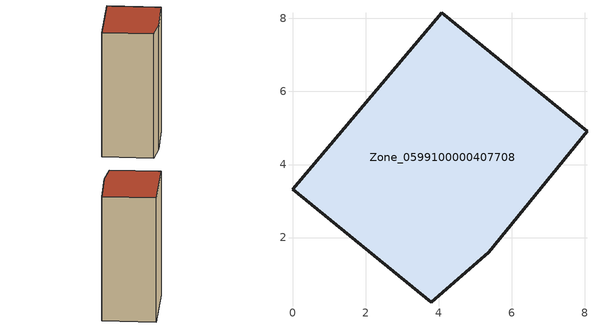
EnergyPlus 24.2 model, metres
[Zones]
Zone_0599100000407708
 floor ground (C_G): 3.79,0.23 0,3.32 4.09,8.16 8.06,4.91 5.37,1.6 z0
 wall outside (C_F): 8.06,4.91 4.09,8.16 0,3.32 3.79,0.23 5.37,1.6 8.06,4.91 z0:12.79
 roof outside (C_R): 4.09,8.16 0,3.32 3.79,0.23 5.37,1.6 8.06,4.91 z12.79
[BUILDING]
Pand.0599100000407708: North Axis=0; Terrain=City; Loads Convergence Tolerance Value=0.04; Temperature Convergence Tolerance Value=0.4; Solar Distribution=FullExterior; Maximum Number of Warmup Days=25; Minimum Number of Warmup Days=1
[Site:Location]
Rotterdam.The.Hague.AP_ZH_NLD Design_Conditions: Latitude=51.96; Longitude=4.45; Time Zone=1; Elevation=-4.5
[SITE:GROUNDTEMPERATURE:BUILDINGSURFACE]
18, 18, 18, 18, 18, 18, 18, 18, 18, 18, 18, 18
[MATERIAL] Thermal Absorptance=0.9; Solar Absorptance=0.7; Visible Absorptance=0.7
Name | Roughness | Thickness | Conductivity | Density | Specific Heat
G.TC.1992-2005 | MediumSmooth | 0.15 | 0.06 | 540 | 1210
F.TC.1992-2005 | Rough | 0.3 | 0.12 | 1920 | 840
R.TC.1992-2005 | MediumRough | 0.2 | 0.08 | 1500 | 1000
[CONSTRUCTION]
C_G: G.TC.1992-2005
C_F: F.TC.1992-2005
C_R: R.TC.1992-2005
[ZONE]
Zone_0599100000407708: Type=1; Multiplier=1; Ceiling Height=Autocalculate; Volume=Autocalculate; Floor Area=autocalculate; Part of Total Floor Area=Yes
[ZONEINFILTRATION:DESIGNFLOWRATE]
Infil_Zone_0599100000407708: Zone or ZoneList or Space or SpaceList=Zone_0599100000407708; Schedule=AlwaysOn; Design Flow Rate Calculation Method=Flow/Area; Flow Rate per Floor Area=0.0015; Constant Term Coefficient=1; Temperature Term Coefficient=0; Velocity Term Coefficient=0; Velocity Squared Term Coefficient=0
[HVACTEMPLATE:ZONE:IDEALLOADSAIRSYSTEM]
Zone_0599100000407708: Maximum Heating Supply Air Temperature=50; Minimum Cooling Supply Air Temperature=13; Maximum Heating Supply Air Humidity Ratio=0.0156; Minimum Cooling Supply Air Humidity Ratio=0.0077; Heating Limit=NoLimit; Cooling Limit=NoLimit; Dehumidification Control Type=ConstantSensibleHeatRatio; Cooling Sensible Heat Ratio=0.7; Dehumidification Setpoint=60; Humidification Control Type=None; Humidification Setpoint=30; Outdoor Air Method=None; Outdoor Air Flow Rate per Person=0.00944; Outdoor Air Flow Rate per Zone Floor Area=0; Outdoor Air Flow Rate per Zone=0; Demand Controlled Ventilation Type=None; Outdoor Air Economizer Type=NoEconomizer; Heat Recovery Type=None; Sensible Heat Recovery Effectiveness=0.7; Latent Heat Recovery Effectiveness=0.65
[ZONECONTROL:THERMOSTAT]
ThermostatControl_Zone_0599100000407708: Zone or ZoneList=Zone_0599100000407708; Control Type Schedule=DualSetpointControlType; Control 1=Thermostat_Zone_0599100000407708; Temperature Difference Between Cutout And Setpoint=0
[THERMOSTATSETPOINT:DUALSETPOINT]
Thermostat_Zone_0599100000407708: Heating Setpoint Temperature Schedule=HeatingSetpoint_Zone_0599100000407708; Cooling Setpoint Temperature Schedule=CoolingSetpoint_Zone_0599100000407708
[SCHEDULE:COMPACT]
HeatingSetpoint_Zone_0599100000407708: Through: 12/31, For: AllDays, Until: 24:00, 21
CoolingSetpoint_Zone_0599100000407708: Through: 12/31, For: AllDays, Until: 24:00, 24
DualSetpointControlType: Through: 12/31, For: AllDays, Until: 24:00, 4
AlwaysOn: Through: 12/31, For: AllDays, Until: 24:00, 1
